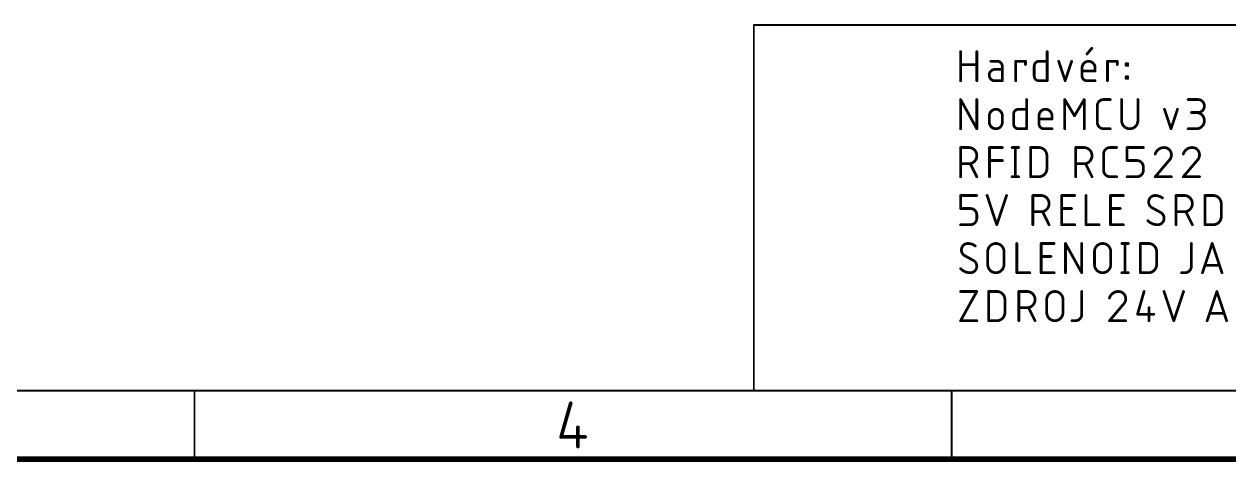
# Model space of a CAD drawing. Extents: x -10 to 250, y 0 to 179.
# Drawn here: x 110.5 to 177.6, y -0.1 to 24.2 of the extents above; entities that cross this region are included whole.
import ezdxf

# ---------------------------------------------------------------- set-up
doc = ezdxf.new("R2010")
doc.units = 0
doc.layers.add('94', color=14, linetype='CONTINUOUS')

msp = doc.modelspace()

# ---------------------------------------------------------------- linework, layer by layer
at = {"layer": '94'}
for points, const_width in [([(151.13, 3.81), (151.13, 24.13)], 0.1016), ([(151.13, 24.13), (205.105, 24.13)], 0.1016), ([(169.6668, 22.5213), (169.9377, 22.8374)], 0.1524), ([(162.6362, 21.0312), (162.6362, 22.6568)], 0.1524), ([(163.5393, 22.6568), (163.5393, 21.0312)], 0.1524), ([(164.6818, 22.1149), (164.3205, 22.1149)], 0.1524), ([(165.7049, 21.0312), (165.7049, 22.1149)], 0.1524), ([(165.7049, 22.1149), (166.2468, 22.1149)], 0.1524), ([(166.2468, 22.1149), (166.2468, 21.9343)], 0.1524), ([(167.0021, 22.1149), (167.4537, 22.1149)], 0.1524), ([(167.4537, 22.6568), (167.4537, 21.0312)], 0.1524), ([(168.0932, 22.1149), (168.4545, 21.0312)], 0.1524), ([(168.4545, 21.0312), (168.8157, 22.1149)], 0.1524), ([(170.8111, 21.0312), (170.8111, 22.1149)], 0.1524), ([(170.8111, 22.1149), (171.353, 22.1149)], 0.1524), ([(171.353, 22.1149), (171.353, 21.9343)], 0.1524), ([(162.6362, 21.9343), (163.5393, 21.9343)], 0.1524), ([(164.9527, 21.6634), (164.5463, 21.6634)], 0.1524), ([(164.9527, 21.0312), (164.9527, 21.844)], 0.1524), ([(166.7312, 21.3021), (166.7312, 21.844)], 0.1524), ([(169.3958, 21.3021), (169.3958, 21.7537)], 0.1524), ([(170.1183, 21.5731), (169.3958, 21.5731)], 0.1524), ([(170.1183, 21.7537), (170.1183, 21.5731)], 0.1524), ([(171.8482, 21.8892), (171.8482, 21.9795)], 0.1524), ([(171.8482, 21.9795), (171.9385, 21.9795)], 0.1524), ([(171.9385, 21.8892), (171.8482, 21.8892)], 0.1524), ([(171.9385, 21.9795), (171.9385, 21.8892)], 0.1524), ([(164.5463, 21.0312), (164.9527, 21.0312)], 0.1524), ([(167.4537, 21.0312), (167.0021, 21.0312)], 0.1524), ([(170.1183, 21.0312), (169.6668, 21.0312)], 0.1524), ([(171.8482, 21.1667), (171.8482, 21.257)], 0.1524), ([(171.8482, 21.257), (171.9385, 21.257)], 0.1524), ([(171.9385, 21.1667), (171.8482, 21.1667)], 0.1524), ([(171.9385, 21.257), (171.9385, 21.1667)], 0.1524), ([(162.6362, 18.3642), (162.6362, 19.9898)], 0.1524), ([(162.6362, 19.9898), (163.5393, 18.3642)], 0.1524), ([(163.5393, 18.3642), (163.5393, 19.9898)], 0.1524), ([(165.8558, 19.4479), (166.3074, 19.4479)], 0.1524), ([(166.3074, 19.9898), (166.3074, 18.3642)], 0.1524), ([(168.4337, 18.3642), (168.4337, 19.9898)], 0.1524), ([(168.4337, 19.9898), (168.9755, 19.0867)], 0.1524), ([(168.9755, 19.0867), (169.5174, 19.9898)], 0.1524), ([(169.5174, 19.9898), (169.5174, 18.3642)], 0.1524), ([(170.2395, 18.7254), (170.2395, 19.6286)], 0.1524), ([(170.6007, 19.9898), (170.9619, 19.9898)], 0.1524), ([(171.5981, 19.9898), (171.5981, 18.8158)], 0.1524), ([(172.5012, 18.8158), (172.5012, 19.9898)], 0.1524), ([(173.981, 19.4479), (174.3422, 18.3642)], 0.1524), ([(174.3422, 18.3642), (174.7035, 19.4479)], 0.1524), ([(175.2975, 19.9898), (175.8394, 19.9898)], 0.1524), ([(164.2375, 18.7254), (164.2375, 19.0867)], 0.1524), ([(164.96, 19.0867), (164.96, 18.7254)], 0.1524), ([(165.5849, 18.6351), (165.5849, 19.177)], 0.1524), ([(166.999, 18.6351), (166.999, 19.0867)], 0.1524), ([(167.7215, 18.9061), (166.999, 18.9061)], 0.1524), ([(167.7215, 19.0867), (167.7215, 18.9061)], 0.1524), ([(175.8394, 19.2673), (175.4781, 19.2673)], 0.1524), ([(166.3074, 18.3642), (165.8558, 18.3642)], 0.1524), ([(167.7215, 18.3642), (167.27, 18.3642)], 0.1524), ([(170.9619, 18.3642), (170.6007, 18.3642)], 0.1524), ([(175.2975, 18.3642), (175.749, 18.3642)], 0.1524), ([(162.6362, 15.6972), (162.6362, 17.3228)], 0.1524), ([(162.6362, 17.3228), (163.0878, 17.3228)], 0.1524), ([(164.2452, 15.6972), (164.2452, 17.3228)], 0.1524), ([(164.2452, 17.3228), (164.9677, 17.3228)], 0.1524), ([(165.5032, 17.3228), (165.8644, 17.3228)], 0.1524), ([(165.6838, 17.3228), (165.6838, 15.6972)], 0.1524), ([(166.5348, 15.6972), (166.5348, 17.3228)], 0.1524), ([(166.5348, 17.3228), (166.9864, 17.3228)], 0.1524), ([(167.438, 16.8712), (167.438, 16.1488)], 0.1524), ([(169.045, 15.6972), (169.045, 17.3228)], 0.1524), ([(169.045, 17.3228), (169.4966, 17.3228)], 0.1524), ([(170.595, 16.0584), (170.595, 16.9616)], 0.1524), ([(170.9563, 17.3228), (171.3175, 17.3228)], 0.1524), ([(171.9016, 16.6003), (171.9016, 17.3228)], 0.1524), ([(171.9016, 17.3228), (172.8047, 17.3228)], 0.1524), ([(163.0878, 16.4197), (162.6362, 16.4197)], 0.1524), ([(163.5393, 15.6972), (163.1781, 16.4197)], 0.1524), ([(164.2452, 16.6003), (164.9677, 16.6003)], 0.1524), ([(169.4966, 16.4197), (169.045, 16.4197)], 0.1524), ([(169.9481, 15.6972), (169.5869, 16.4197)], 0.1524), ([(172.4434, 16.6003), (171.9016, 16.6003)], 0.1524), ([(172.8047, 16.0584), (172.8047, 16.2391)], 0.1524), ([(174.2323, 16.6003), (173.4647, 15.6972)], 0.1524), ([(175.7955, 16.6003), (175.0278, 15.6972)], 0.1524), ([(165.5032, 15.6972), (165.8644, 15.6972)], 0.1524), ([(166.9864, 15.6972), (166.5348, 15.6972)], 0.1524), ([(171.3175, 15.6972), (170.9563, 15.6972)], 0.1524), ([(171.9016, 15.6972), (172.4434, 15.6972)], 0.1524), ([(173.4647, 15.6972), (174.3678, 15.6972)], 0.1524), ([(175.0278, 15.6972), (175.9309, 15.6972)], 0.1524), ([(162.6362, 13.9333), (162.6362, 14.6558)], 0.1524), ([(162.6362, 14.6558), (163.5393, 14.6558)], 0.1524), ([(164.109, 14.6558), (164.6509, 13.0302)], 0.1524), ([(164.6509, 13.0302), (165.1927, 14.6558)], 0.1524), ([(166.6574, 13.0302), (166.6574, 14.6558)], 0.1524), ([(166.6574, 14.6558), (167.1089, 14.6558)], 0.1524), ([(168.2664, 13.0302), (168.2664, 14.6558)], 0.1524), ([(168.2664, 14.6558), (168.9889, 14.6558)], 0.1524), ([(169.6211, 14.6558), (169.6211, 13.0302)], 0.1524), ([(170.9758, 13.0302), (170.9758, 14.6558)], 0.1524), ([(170.9758, 14.6558), (171.6983, 14.6558)], 0.1524), ([(174.6293, 13.0302), (174.6293, 14.6558)], 0.1524), ([(174.6293, 14.6558), (175.0808, 14.6558)], 0.1524), ([(176.2354, 13.0302), (176.2354, 14.6558)], 0.1524), ([(176.2354, 14.6558), (176.6869, 14.6558)], 0.1524), ([(177.1385, 14.2042), (177.1385, 13.4818)], 0.1524), ([(163.1781, 13.9333), (162.6362, 13.9333)], 0.1524), ([(163.5393, 13.3914), (163.5393, 13.5721)], 0.1524), ([(167.1089, 13.7527), (166.6574, 13.7527)], 0.1524), ([(167.5605, 13.0302), (167.1992, 13.7527)], 0.1524), ([(168.2664, 13.9333), (168.8083, 13.9333)], 0.1524), ([(170.9758, 13.9333), (171.5177, 13.9333)], 0.1524), ([(173.7795, 13.7075), (173.2828, 13.9785)], 0.1524), ([(175.0808, 13.7527), (174.6293, 13.7527)], 0.1524), ([(175.5324, 13.0302), (175.1712, 13.7527)], 0.1524), ([(162.6362, 13.0302), (163.1781, 13.0302)], 0.1524), ([(168.9889, 13.0302), (168.2664, 13.0302)], 0.1524), ([(169.6211, 13.0302), (170.3436, 13.0302)], 0.1524), ([(171.6983, 13.0302), (170.9758, 13.0302)], 0.1524), ([(176.6869, 13.0302), (176.2354, 13.0302)], 0.1524), ([(164.1472, 10.8148), (164.1472, 11.5372)], 0.1524), ([(165.0503, 11.5372), (165.0503, 10.8148)], 0.1524), ([(165.7654, 11.9888), (165.7654, 10.3632)], 0.1524), ([(167.1201, 10.3632), (167.1201, 11.9888)], 0.1524), ([(167.1201, 11.9888), (167.8426, 11.9888)], 0.1524), ([(168.4719, 10.3632), (168.4719, 11.9888)], 0.1524), ([(168.4719, 11.9888), (169.375, 10.3632)], 0.1524), ([(169.375, 10.3632), (169.375, 11.9888)], 0.1524), ([(170.0871, 10.8148), (170.0871, 11.5372)], 0.1524), ([(170.9902, 11.5372), (170.9902, 10.8148)], 0.1524), ([(171.6085, 11.9888), (171.9698, 11.9888)], 0.1524), ([(171.7891, 11.9888), (171.7891, 10.3632)], 0.1524), ([(172.6402, 10.3632), (172.6402, 11.9888)], 0.1524), ([(172.6402, 11.9888), (173.0917, 11.9888)], 0.1524), ([(173.5433, 11.5372), (173.5433, 10.8148)], 0.1524), ([(175.4766, 11.9888), (175.4766, 10.7244)], 0.1524), ([(176.093, 10.3632), (176.6348, 11.9888)], 0.1524), ([(176.6348, 11.9888), (177.1767, 10.3632)], 0.1524), ([(163.3587, 11.0405), (162.862, 11.3115)], 0.1524), ([(167.1201, 11.2663), (167.662, 11.2663)], 0.1524), ([(177.0412, 10.7696), (176.2284, 10.7696)], 0.1524), ([(165.7654, 10.3632), (166.4879, 10.3632)], 0.1524), ([(167.8426, 10.3632), (167.1201, 10.3632)], 0.1524), ([(171.6085, 10.3632), (171.9698, 10.3632)], 0.1524), ([(173.0917, 10.3632), (172.6402, 10.3632)], 0.1524), ([(175.1153, 10.3632), (174.9347, 10.3632)], 0.1524), ([(162.6362, 9.3218), (163.5393, 9.3218)], 0.1524), ([(163.5393, 9.3218), (162.6362, 7.6962)], 0.1524), ([(164.1993, 7.6962), (164.1993, 9.3218)], 0.1524), ([(164.1993, 9.3218), (164.6509, 9.3218)], 0.1524), ([(165.8758, 7.6962), (165.8758, 9.3218)], 0.1524), ([(165.8758, 9.3218), (166.3274, 9.3218)], 0.1524), ([(169.3804, 9.3218), (169.3804, 8.0574)], 0.1524), ([(172.8451, 9.3218), (172.4839, 8.0574)], 0.1524), ([(173.9567, 9.3218), (174.4985, 7.6962)], 0.1524), ([(174.4985, 7.6962), (175.0404, 9.3218)], 0.1524), ([(176.3535, 7.6962), (176.8953, 9.3218)], 0.1524), ([(176.8953, 9.3218), (177.4372, 7.6962)], 0.1524), ([(165.1024, 8.8702), (165.1024, 8.1478)], 0.1524), ([(167.4298, 8.1478), (167.4298, 8.8702)], 0.1524), ([(168.3329, 8.8702), (168.3329, 8.1478)], 0.1524), ([(166.3274, 8.4187), (165.8758, 8.4187)], 0.1524), ([(166.7789, 7.6962), (166.4177, 8.4187)], 0.1524), ([(171.6884, 8.5993), (170.9207, 7.6962)], 0.1524), ([(172.4839, 8.0574), (173.387, 8.0574)], 0.1524), ([(173.116, 8.4187), (173.116, 7.6962)], 0.1524), ([(177.3017, 8.1026), (176.4889, 8.1026)], 0.1524), ([(162.6362, 7.6962), (163.5393, 7.6962)], 0.1524), ([(164.6509, 7.6962), (164.1993, 7.6962)], 0.1524), ([(169.0191, 7.6962), (168.8385, 7.6962)], 0.1524), ([(170.9207, 7.6962), (171.8239, 7.6962)], 0.1524), ([(-6.35, 3.81), (246.38, 3.81)], 0.1), ([(120.015, 0), (120.015, 3.81)], 0.1), ([(162.1367, 0), (162.1367, 3.81)], 0.1), ([(140.9421, 3.1084), (140.4073, 1.2364)], 0.2032), ([(141.3433, 1.7713), (141.3433, 0.7016)], 0.2032), ([(140.4073, 1.2364), (141.7444, 1.2364)], 0.2032), ([(-10.16, 0), (250.19, 0)], 0.3)]:
    msp.add_lwpolyline(points, dxfattribs=dict(at, const_width=const_width))
for points, const_width in [([(151.1554, 24.13, 1), (151.1046, 24.13)], 0.0508), ([(151.13, 24.1554, 1), (151.13, 24.1046)], 0.0508), ([(169.9666, 22.8126, 1), (169.9088, 22.8622)], 0.0762), ([(162.6743, 22.6568, 1), (162.5981, 22.6568)], 0.0762), ([(163.5774, 22.6568, 1), (163.5012, 22.6568)], 0.0762), ([(164.3205, 22.153, 1), (164.3205, 22.0768)], 0.0762), ([(164.9527, 21.844, 0.4142), (164.6818, 22.1149)], 0.1524), ([(164.6818, 22.153, 1), (164.6818, 22.0768)], 0.0762), ([(164.6818, 22.0768, 1), (164.6818, 22.153)], 0.0762), ([(165.743, 22.1149, 1), (165.6668, 22.1149)], 0.0762), ([(165.7049, 22.153, 1), (165.7049, 22.0768)], 0.0762), ([(166.2849, 22.1149, 1), (166.2087, 22.1149)], 0.0762), ([(166.2468, 22.0768, 1), (166.2468, 22.153)], 0.0762), ([(167.0021, 22.1149, 0.4142), (166.7312, 21.844)], 0.1524), ([(167.0021, 22.153, 1), (167.0021, 22.0768)], 0.0762), ([(167.0021, 22.0768, 1), (167.0021, 22.153)], 0.0762), ([(167.4918, 22.6568, 1), (167.4156, 22.6568)], 0.0762), ([(167.4537, 22.0768, 1), (167.4537, 22.153)], 0.0762), ([(168.1294, 22.127, 1), (168.0571, 22.1029)], 0.0762), ([(168.8519, 22.1029, 1), (168.7796, 22.127)], 0.0762), ([(170.1183, 21.7537, 1), (169.3958, 21.7537)], 0.1524), ([(169.6378, 22.5461, 1), (169.6957, 22.4965)], 0.0762), ([(170.8492, 22.1149, 1), (170.773, 22.1149)], 0.0762), ([(170.8111, 22.153, 1), (170.8111, 22.0768)], 0.0762), ([(171.3911, 22.1149, 1), (171.3149, 22.1149)], 0.0762), ([(171.353, 22.0768, 1), (171.353, 22.153)], 0.0762), ([(162.6362, 21.9724, 1), (162.6362, 21.8962)], 0.0762), ([(163.5393, 21.8962, 1), (163.5393, 21.9724)], 0.0762), ([(164.5463, 21.6634, 1), (164.5463, 21.0312)], 0.1524), ([(164.5463, 21.7015, 1), (164.5463, 21.6253)], 0.0762), ([(164.5463, 21.6253, 1), (164.5463, 21.7015)], 0.0762), ([(164.9908, 21.844, 1), (164.9146, 21.844)], 0.0762), ([(164.9146, 21.844, 1), (164.9908, 21.844)], 0.0762), ([(164.9527, 21.6253, 1), (164.9527, 21.7015)], 0.0762), ([(166.2087, 21.9343, 1), (166.2849, 21.9343)], 0.0762), ([(166.7693, 21.844, 1), (166.6931, 21.844)], 0.0762), ([(166.6931, 21.844, 1), (166.7693, 21.844)], 0.0762), ([(169.4339, 21.7537, 1), (169.3577, 21.7537)], 0.0762), ([(169.3577, 21.7537, 1), (169.4339, 21.7537)], 0.0762), ([(169.3958, 21.6112, 1), (169.3958, 21.535)], 0.0762), ([(170.1564, 21.7537, 1), (170.0802, 21.7537)], 0.0762), ([(170.0802, 21.7537, 1), (170.1564, 21.7537)], 0.0762), ([(170.0802, 21.5731, 1), (170.1564, 21.5731)], 0.0762), ([(170.1183, 21.535, 1), (170.1183, 21.6112)], 0.0762), ([(171.3149, 21.9343, 1), (171.3911, 21.9343)], 0.0762), ([(171.8863, 21.9795, 1), (171.8101, 21.9795)], 0.0762), ([(171.8482, 22.0176, 1), (171.8482, 21.9414)], 0.0762), ([(171.8482, 21.9273, 1), (171.8482, 21.8511)], 0.0762), ([(171.8101, 21.8892, 1), (171.8863, 21.8892)], 0.0762), ([(171.9766, 21.9795, 1), (171.9004, 21.9795)], 0.0762), ([(171.9004, 21.8892, 1), (171.9766, 21.8892)], 0.0762), ([(171.9385, 21.9414, 1), (171.9385, 22.0176)], 0.0762), ([(171.9385, 21.8511, 1), (171.9385, 21.9273)], 0.0762), ([(162.5981, 21.0312, 1), (162.6743, 21.0312)], 0.0762), ([(163.5012, 21.0312, 1), (163.5774, 21.0312)], 0.0762), ([(164.5463, 21.0693, 1), (164.5463, 20.9931)], 0.0762), ([(164.5463, 20.9931, 1), (164.5463, 21.0693)], 0.0762), ([(164.9146, 21.0312, 1), (164.9908, 21.0312)], 0.0762), ([(164.9527, 20.9931, 1), (164.9527, 21.0693)], 0.0762), ([(165.6668, 21.0312, 1), (165.743, 21.0312)], 0.0762), ([(166.7312, 21.3021, 0.4142), (167.0021, 21.0312)], 0.1524), ([(166.7693, 21.3021, 1), (166.6931, 21.3021)], 0.0762), ([(166.6931, 21.3021, 1), (166.7693, 21.3021)], 0.0762), ([(167.0021, 21.0693, 1), (167.0021, 20.9931)], 0.0762), ([(167.0021, 20.9931, 1), (167.0021, 21.0693)], 0.0762), ([(167.4156, 21.0312, 1), (167.4918, 21.0312)], 0.0762), ([(167.4537, 20.9931, 1), (167.4537, 21.0693)], 0.0762), ([(168.4183, 21.0432, 1), (168.4906, 21.0192)], 0.0762), ([(168.4183, 21.0192, 1), (168.4906, 21.0432)], 0.0762), ([(169.3958, 21.3021, 0.4142), (169.6668, 21.0312)], 0.1524), ([(169.4339, 21.3021, 1), (169.3577, 21.3021)], 0.0762), ([(169.3577, 21.3021, 1), (169.4339, 21.3021)], 0.0762), ([(169.6668, 21.0693, 1), (169.6668, 20.9931)], 0.0762), ([(169.6668, 20.9931, 1), (169.6668, 21.0693)], 0.0762), ([(170.1183, 20.9931, 1), (170.1183, 21.0693)], 0.0762), ([(170.773, 21.0312, 1), (170.8492, 21.0312)], 0.0762), ([(171.8863, 21.257, 1), (171.8101, 21.257)], 0.0762), ([(171.8482, 21.2951, 1), (171.8482, 21.2189)], 0.0762), ([(171.8482, 21.2048, 1), (171.8482, 21.1286)], 0.0762), ([(171.8101, 21.1667, 1), (171.8863, 21.1667)], 0.0762), ([(171.9766, 21.257, 1), (171.9004, 21.257)], 0.0762), ([(171.9004, 21.1667, 1), (171.9766, 21.1667)], 0.0762), ([(171.9385, 21.2189, 1), (171.9385, 21.2951)], 0.0762), ([(171.9385, 21.1286, 1), (171.9385, 21.2048)], 0.0762), ([(162.6743, 19.9898, 1), (162.5981, 19.9898)], 0.0762), ([(162.6695, 20.0083, 1), (162.6029, 19.9713)], 0.0762), ([(163.5774, 19.9898, 1), (163.5012, 19.9898)], 0.0762), ([(164.96, 19.0867, 1), (164.2375, 19.0867)], 0.1524), ([(165.8558, 19.4479, 0.4142), (165.5849, 19.177)], 0.1524), ([(165.8558, 19.486, 1), (165.8558, 19.4098)], 0.0762), ([(165.8558, 19.4098, 1), (165.8558, 19.486)], 0.0762), ([(166.3455, 19.9898, 1), (166.2693, 19.9898)], 0.0762), ([(166.3074, 19.4098, 1), (166.3074, 19.486)], 0.0762), ([(167.7215, 19.0867, 1), (166.999, 19.0867)], 0.1524), ([(168.4718, 19.9898, 1), (168.3956, 19.9898)], 0.0762), ([(168.4663, 20.0094, 1), (168.401, 19.9702)], 0.0762), ([(169.5555, 19.9898, 1), (169.4793, 19.9898)], 0.0762), ([(169.5501, 19.9702, 1), (169.4847, 20.0094)], 0.0762), ([(170.6007, 19.9898, 0.4142), (170.2395, 19.6286)], 0.1524), ([(170.2775, 19.6286, 1), (170.2014, 19.6286)], 0.0762), ([(170.2014, 19.6286, 1), (170.2775, 19.6286)], 0.0762), ([(170.6007, 20.0279, 1), (170.6007, 19.9517)], 0.0762), ([(170.6007, 19.9517, 1), (170.6007, 20.0279)], 0.0762), ([(170.9619, 19.9517, 1), (170.9619, 20.0279)], 0.0762), ([(171.6362, 19.9898, 1), (171.56, 19.9898)], 0.0762), ([(172.5393, 19.9898, 1), (172.4631, 19.9898)], 0.0762), ([(174.0171, 19.46, 1), (173.9448, 19.4359)], 0.0762), ([(174.7396, 19.4359, 1), (174.6673, 19.46)], 0.0762), ([(175.2975, 20.0279, 1), (175.2975, 19.9517)], 0.0762), ([(175.8394, 19.2673, 1), (175.8394, 19.9898)], 0.1524), ([(175.8394, 20.0279, 1), (175.8394, 19.9517)], 0.0762), ([(175.8394, 19.9517, 1), (175.8394, 20.0279)], 0.0762), ([(164.2756, 19.0867, 1), (164.1994, 19.0867)], 0.0762), ([(164.1994, 19.0867, 1), (164.2756, 19.0867)], 0.0762), ([(164.2375, 18.7254, 1), (164.96, 18.7254)], 0.1524), ([(164.2756, 18.7254, 1), (164.1994, 18.7254)], 0.0762), ([(164.9981, 19.0867, 1), (164.9219, 19.0867)], 0.0762), ([(164.9219, 19.0867, 1), (164.9981, 19.0867)], 0.0762), ([(164.9981, 18.7254, 1), (164.9219, 18.7254)], 0.0762), ([(165.623, 19.177, 1), (165.5468, 19.177)], 0.0762), ([(165.5468, 19.177, 1), (165.623, 19.177)], 0.0762), ([(167.0371, 19.0867, 1), (166.9609, 19.0867)], 0.0762), ([(166.9609, 19.0867, 1), (167.0371, 19.0867)], 0.0762), ([(166.999, 18.9442, 1), (166.999, 18.868)], 0.0762), ([(167.7596, 19.0867, 1), (167.6834, 19.0867)], 0.0762), ([(167.6834, 19.0867, 1), (167.7596, 19.0867)], 0.0762), ([(167.6834, 18.9061, 1), (167.7596, 18.9061)], 0.0762), ([(167.7215, 18.868, 1), (167.7215, 18.9442)], 0.0762), ([(168.9428, 19.1063, 1), (169.0082, 19.0671)], 0.0762), ([(168.9428, 19.0671, 1), (169.0082, 19.1063)], 0.0762), ([(170.2395, 18.7254, 0.4142), (170.6007, 18.3642)], 0.1524), ([(170.2775, 18.7254, 1), (170.2014, 18.7254)], 0.0762), ([(171.5981, 18.8158, 1), (172.5012, 18.8158)], 0.1524), ([(171.6362, 18.8158, 1), (171.56, 18.8158)], 0.0762), ([(171.56, 18.8158, 1), (171.6362, 18.8158)], 0.0762), ([(172.5393, 18.8158, 1), (172.4631, 18.8158)], 0.0762), ([(172.4631, 18.8158, 1), (172.5393, 18.8158)], 0.0762), ([(175.4781, 19.3054, 1), (175.4781, 19.2292)], 0.0762), ([(175.749, 18.3642, 1), (175.749, 19.2673)], 0.1524), ([(175.749, 19.3054, 1), (175.749, 19.2292)], 0.0762), ([(175.8394, 19.3054, 1), (175.8394, 19.2292)], 0.0762), ([(175.8394, 19.2292, 1), (175.8394, 19.3054)], 0.0762), ([(162.5981, 18.3642, 1), (162.6743, 18.3642)], 0.0762), ([(163.5012, 18.3642, 1), (163.5774, 18.3642)], 0.0762), ([(163.506, 18.3457, 1), (163.5726, 18.3827)], 0.0762), ([(164.1994, 18.7254, 1), (164.2756, 18.7254)], 0.0762), ([(164.9219, 18.7254, 1), (164.9981, 18.7254)], 0.0762), ([(165.5849, 18.6351, 0.4142), (165.8558, 18.3642)], 0.1524), ([(165.623, 18.6351, 1), (165.5468, 18.6351)], 0.0762), ([(165.5468, 18.6351, 1), (165.623, 18.6351)], 0.0762), ([(165.8558, 18.4023, 1), (165.8558, 18.3261)], 0.0762), ([(165.8558, 18.3261, 1), (165.8558, 18.4023)], 0.0762), ([(166.2693, 18.3642, 1), (166.3455, 18.3642)], 0.0762), ([(166.3074, 18.3261, 1), (166.3074, 18.4023)], 0.0762), ([(166.999, 18.6351, 0.4142), (167.27, 18.3642)], 0.1524), ([(167.0371, 18.6351, 1), (166.9609, 18.6351)], 0.0762), ([(166.9609, 18.6351, 1), (167.0371, 18.6351)], 0.0762), ([(167.27, 18.4023, 1), (167.27, 18.3261)], 0.0762), ([(167.27, 18.3261, 1), (167.27, 18.4023)], 0.0762), ([(167.7215, 18.3261, 1), (167.7215, 18.4023)], 0.0762), ([(168.3956, 18.3642, 1), (168.4718, 18.3642)], 0.0762), ([(169.4793, 18.3642, 1), (169.5555, 18.3642)], 0.0762), ([(170.2014, 18.7254, 1), (170.2775, 18.7254)], 0.0762), ([(170.6007, 18.4023, 1), (170.6007, 18.3261)], 0.0762), ([(170.6007, 18.3261, 1), (170.6007, 18.4023)], 0.0762), ([(170.9619, 18.3261, 1), (170.9619, 18.4023)], 0.0762), ([(174.3061, 18.3762, 1), (174.3784, 18.3522)], 0.0762), ([(174.3061, 18.3522, 1), (174.3784, 18.3762)], 0.0762), ([(175.2975, 18.4023, 1), (175.2975, 18.3261)], 0.0762), ([(175.749, 18.4023, 1), (175.749, 18.3261)], 0.0762), ([(175.749, 18.3261, 1), (175.749, 18.4023)], 0.0762), ([(162.6743, 17.3228, 1), (162.5981, 17.3228)], 0.0762), ([(162.6362, 17.3609, 1), (162.6362, 17.2847)], 0.0762), ([(163.0878, 16.4197, 1), (163.0878, 17.3228)], 0.1524), ([(163.0878, 17.3609, 1), (163.0878, 17.2847)], 0.0762), ([(163.0878, 17.2847, 1), (163.0878, 17.3609)], 0.0762), ([(164.2452, 17.3609, 1), (164.2452, 17.2847)], 0.0762), ([(164.2833, 17.3228, 1), (164.2072, 17.3228)], 0.0762), ([(164.9677, 17.2847, 1), (164.9677, 17.3609)], 0.0762), ([(165.5032, 17.3609, 1), (165.5032, 17.2847)], 0.0762), ([(165.7219, 17.3228, 1), (165.6457, 17.3228)], 0.0762), ([(165.8644, 17.2847, 1), (165.8644, 17.3609)], 0.0762), ([(166.5729, 17.3228, 1), (166.4967, 17.3228)], 0.0762), ([(166.5348, 17.3609, 1), (166.5348, 17.2847)], 0.0762), ([(167.438, 16.8712, 0.4142), (166.9864, 17.3228)], 0.1524), ([(166.9864, 17.3609, 1), (166.9864, 17.2847)], 0.0762), ([(166.9864, 17.2847, 1), (166.9864, 17.3609)], 0.0762), ([(167.4761, 16.8712, 1), (167.3999, 16.8712)], 0.0762), ([(167.3999, 16.8712, 1), (167.4761, 16.8712)], 0.0762), ([(169.0831, 17.3228, 1), (169.0069, 17.3228)], 0.0762), ([(169.045, 17.3609, 1), (169.045, 17.2847)], 0.0762), ([(169.4966, 16.4197, 1), (169.4966, 17.3228)], 0.1524), ([(169.4966, 17.3609, 1), (169.4966, 17.2847)], 0.0762), ([(169.4966, 17.2847, 1), (169.4966, 17.3609)], 0.0762), ([(170.9563, 17.3228, 0.4142), (170.595, 16.9616)], 0.1524), ([(170.6331, 16.9616, 1), (170.5569, 16.9616)], 0.0762), ([(170.5569, 16.9616, 1), (170.6331, 16.9616)], 0.0762), ([(170.9563, 17.3609, 1), (170.9563, 17.2847)], 0.0762), ([(170.9563, 17.2847, 1), (170.9563, 17.3609)], 0.0762), ([(171.3175, 17.2847, 1), (171.3175, 17.3609)], 0.0762), ([(171.9397, 17.3228, 1), (171.8635, 17.3228)], 0.0762), ([(171.9016, 17.3609, 1), (171.9016, 17.2847)], 0.0762), ([(172.8047, 17.2847, 1), (172.8047, 17.3609)], 0.0762), ([(173.4284, 16.9733, 1), (173.5009, 16.9498)], 0.0762), ([(173.9614, 17.3228, 0.3252), (173.4647, 16.9616)], 0.1524), ([(174.3678, 16.9164, 0.4142), (173.9614, 17.3228)], 0.1524), ([(173.9614, 17.3609, 1), (173.9614, 17.2847)], 0.0762), ([(173.9614, 17.2847, 1), (173.9614, 17.3609)], 0.0762), ([(174.2323, 16.6003, 0.2053), (174.3678, 16.9164)], 0.1524), ([(174.4059, 16.9164, 1), (174.3297, 16.9164)], 0.0762), ([(174.3297, 16.9164, 1), (174.4059, 16.9164)], 0.0762), ([(175.5245, 17.3228, 0.3252), (175.0278, 16.9616)], 0.1524), ([(174.9916, 16.9733, 1), (175.0641, 16.9498)], 0.0762), ([(175.9309, 16.9164, 0.4142), (175.5245, 17.3228)], 0.1524), ([(175.5245, 17.3609, 1), (175.5245, 17.2847)], 0.0762), ([(175.5245, 17.2847, 1), (175.5245, 17.3609)], 0.0762), ([(175.7955, 16.6003, 0.2053), (175.9309, 16.9164)], 0.1524), ([(175.969, 16.9164, 1), (175.8928, 16.9164)], 0.0762), ([(175.8928, 16.9164, 1), (175.969, 16.9164)], 0.0762), ([(162.6362, 16.4578, 1), (162.6362, 16.3816)], 0.0762), ([(163.0878, 16.4578, 1), (163.0878, 16.3816)], 0.0762), ([(163.0878, 16.3816, 1), (163.0878, 16.4578)], 0.0762), ([(163.2121, 16.4367, 1), (163.144, 16.4026)], 0.0762), ([(164.2452, 16.6384, 1), (164.2452, 16.5622)], 0.0762), ([(164.9677, 16.5622, 1), (164.9677, 16.6384)], 0.0762), ([(166.9864, 15.6972, 0.4142), (167.438, 16.1488)], 0.1524), ([(167.4761, 16.1488, 1), (167.3999, 16.1488)], 0.0762), ([(167.3999, 16.1488, 1), (167.4761, 16.1488)], 0.0762), ([(169.045, 16.4578, 1), (169.045, 16.3816)], 0.0762), ([(169.4966, 16.4578, 1), (169.4966, 16.3816)], 0.0762), ([(169.4966, 16.3816, 1), (169.4966, 16.4578)], 0.0762), ([(169.6209, 16.4367, 1), (169.5528, 16.4026)], 0.0762), ([(170.595, 16.0584, 0.4142), (170.9563, 15.6972)], 0.1524), ([(170.6331, 16.0584, 1), (170.5569, 16.0584)], 0.0762), ([(170.5569, 16.0584, 1), (170.6331, 16.0584)], 0.0762), ([(171.9016, 16.6384, 1), (171.9016, 16.5622)], 0.0762), ([(171.8635, 16.6003, 1), (171.9397, 16.6003)], 0.0762), ([(172.8047, 16.2391, 0.4142), (172.4434, 16.6003)], 0.1524), ([(172.4434, 16.6384, 1), (172.4434, 16.5622)], 0.0762), ([(172.4434, 15.6972, 0.4142), (172.8047, 16.0584)], 0.1524), ([(172.4434, 16.5622, 1), (172.4434, 16.6384)], 0.0762), ([(172.8428, 16.2391, 1), (172.7666, 16.2391)], 0.0762), ([(172.7666, 16.2391, 1), (172.8428, 16.2391)], 0.0762), ([(172.8428, 16.0584, 1), (172.7666, 16.0584)], 0.0762), ([(172.7666, 16.0584, 1), (172.8428, 16.0584)], 0.0762), ([(174.2061, 16.6279, 1), (174.2586, 16.5727)], 0.0762), ([(174.2614, 16.5756, 1), (174.2033, 16.625)], 0.0762), ([(175.7692, 16.6279, 1), (175.8217, 16.5727)], 0.0762), ([(175.8245, 16.5756, 1), (175.7664, 16.625)], 0.0762), ([(162.5981, 15.6972, 1), (162.6743, 15.6972)], 0.0762), ([(163.5052, 15.6802, 1), (163.5734, 15.7142)], 0.0762), ([(164.2072, 15.6972, 1), (164.2833, 15.6972)], 0.0762), ([(165.5032, 15.7353, 1), (165.5032, 15.6591)], 0.0762), ([(165.6457, 15.6972, 1), (165.7219, 15.6972)], 0.0762), ([(165.8644, 15.6591, 1), (165.8644, 15.7353)], 0.0762), ([(166.5348, 15.7353, 1), (166.5348, 15.6591)], 0.0762), ([(166.4967, 15.6972, 1), (166.5729, 15.6972)], 0.0762), ([(166.9864, 15.7353, 1), (166.9864, 15.6591)], 0.0762), ([(166.9864, 15.6591, 1), (166.9864, 15.7353)], 0.0762), ([(169.0069, 15.6972, 1), (169.0831, 15.6972)], 0.0762), ([(169.914, 15.6802, 1), (169.9822, 15.7142)], 0.0762), ([(170.9563, 15.7353, 1), (170.9563, 15.6591)], 0.0762), ([(170.9563, 15.6591, 1), (170.9563, 15.7353)], 0.0762), ([(171.3175, 15.6591, 1), (171.3175, 15.7353)], 0.0762), ([(171.9016, 15.7353, 1), (171.9016, 15.6591)], 0.0762), ([(172.4434, 15.7353, 1), (172.4434, 15.6591)], 0.0762), ([(172.4434, 15.6591, 1), (172.4434, 15.7353)], 0.0762), ([(173.4647, 15.7353, 1), (173.4647, 15.6591)], 0.0762), ([(173.4357, 15.7219, 1), (173.4937, 15.6725)], 0.0762), ([(174.3678, 15.6591, 1), (174.3678, 15.7353)], 0.0762), ([(175.0278, 15.7353, 1), (175.0278, 15.6591)], 0.0762), ([(174.9988, 15.7219, 1), (175.0568, 15.6725)], 0.0762), ([(175.9309, 15.6591, 1), (175.9309, 15.7353)], 0.0762), ([(162.6743, 14.6558, 1), (162.5981, 14.6558)], 0.0762), ([(162.6362, 14.6939, 1), (162.6362, 14.6177)], 0.0762), ([(163.5393, 14.6177, 1), (163.5393, 14.6939)], 0.0762), ([(164.1452, 14.6678, 1), (164.0729, 14.6438)], 0.0762), ([(165.2289, 14.6438, 1), (165.1566, 14.6678)], 0.0762), ([(166.6955, 14.6558, 1), (166.6193, 14.6558)], 0.0762), ([(166.6574, 14.6939, 1), (166.6574, 14.6177)], 0.0762), ([(167.1089, 13.7527, 1), (167.1089, 14.6558)], 0.1524), ([(167.1089, 14.6939, 1), (167.1089, 14.6177)], 0.0762), ([(167.1089, 14.6177, 1), (167.1089, 14.6939)], 0.0762), ([(168.3045, 14.6558, 1), (168.2283, 14.6558)], 0.0762), ([(168.2664, 14.6939, 1), (168.2664, 14.6177)], 0.0762), ([(168.9889, 14.6177, 1), (168.9889, 14.6939)], 0.0762), ([(169.6592, 14.6558, 1), (169.583, 14.6558)], 0.0762), ([(171.0139, 14.6558, 1), (170.9377, 14.6558)], 0.0762), ([(170.9758, 14.6939, 1), (170.9758, 14.6177)], 0.0762), ([(171.6983, 14.6177, 1), (171.6983, 14.6939)], 0.0762), ([(173.4634, 14.6558, 0.4142), (173.1022, 14.2946)], 0.1524), ([(173.1022, 14.2946, 0.2656), (173.2828, 13.9785)], 0.1524), ([(173.1403, 14.2946, 1), (173.0641, 14.2946)], 0.0762), ([(173.0641, 14.2946, 1), (173.1403, 14.2946)], 0.0762), ([(173.8698, 14.5203, 0.1623), (173.4634, 14.6558)], 0.1524), ([(173.4634, 14.6939, 1), (173.4634, 14.6177)], 0.0762), ([(173.4634, 14.6177, 1), (173.4634, 14.6939)], 0.0762), ([(173.847, 14.4899, 1), (173.8927, 14.5508)], 0.0762), ([(174.6674, 14.6558, 1), (174.5912, 14.6558)], 0.0762), ([(174.6293, 14.6939, 1), (174.6293, 14.6177)], 0.0762), ([(175.0808, 13.7527, 1), (175.0808, 14.6558)], 0.1524), ([(175.0808, 14.6939, 1), (175.0808, 14.6177)], 0.0762), ([(175.0808, 14.6177, 1), (175.0808, 14.6939)], 0.0762), ([(176.2735, 14.6558, 1), (176.1973, 14.6558)], 0.0762), ([(176.2354, 14.6939, 1), (176.2354, 14.6177)], 0.0762), ([(177.1385, 14.2042, 0.4142), (176.6869, 14.6558)], 0.1524), ([(176.6869, 14.6939, 1), (176.6869, 14.6177)], 0.0762), ([(176.6869, 14.6177, 1), (176.6869, 14.6939)], 0.0762), ([(177.1766, 14.2042, 1), (177.1004, 14.2042)], 0.0762), ([(177.1004, 14.2042, 1), (177.1766, 14.2042)], 0.0762), ([(162.6362, 13.9714, 1), (162.6362, 13.8952)], 0.0762), ([(162.5981, 13.9333, 1), (162.6743, 13.9333)], 0.0762), ([(163.5393, 13.5721, 0.4142), (163.1781, 13.9333)], 0.1524), ([(163.1781, 13.9714, 1), (163.1781, 13.8952)], 0.0762), ([(163.1781, 13.0302, 0.4142), (163.5393, 13.3914)], 0.1524), ([(163.1781, 13.8952, 1), (163.1781, 13.9714)], 0.0762), ([(163.5774, 13.5721, 1), (163.5012, 13.5721)], 0.0762), ([(163.5012, 13.5721, 1), (163.5774, 13.5721)], 0.0762), ([(163.5774, 13.3914, 1), (163.5012, 13.3914)], 0.0762), ([(163.5012, 13.3914, 1), (163.5774, 13.3914)], 0.0762), ([(166.6574, 13.7908, 1), (166.6574, 13.7146)], 0.0762), ([(167.1089, 13.7908, 1), (167.1089, 13.7146)], 0.0762), ([(167.1089, 13.7146, 1), (167.1089, 13.7908)], 0.0762), ([(167.2333, 13.7697, 1), (167.1652, 13.7356)], 0.0762), ([(168.2664, 13.9714, 1), (168.2664, 13.8952)], 0.0762), ([(168.8083, 13.8952, 1), (168.8083, 13.9714)], 0.0762), ([(170.9758, 13.9714, 1), (170.9758, 13.8952)], 0.0762), ([(171.5177, 13.8952, 1), (171.5177, 13.9714)], 0.0762), ([(173.301, 14.0119, 1), (173.2645, 13.945)], 0.0762), ([(173.2634, 13.9456, 1), (173.3021, 14.0113)], 0.0762), ([(173.5989, 13.0302, 0.4142), (173.9601, 13.3914)], 0.1524), ([(173.7988, 13.7404, 1), (173.7602, 13.6747)], 0.0762), ([(173.9601, 13.3914, 0.2656), (173.7795, 13.7075)], 0.1524), ([(173.7613, 13.6741, 1), (173.7977, 13.741)], 0.0762), ([(173.9982, 13.3914, 1), (173.922, 13.3914)], 0.0762), ([(173.922, 13.3914, 1), (173.9982, 13.3914)], 0.0762), ([(174.6293, 13.7908, 1), (174.6293, 13.7146)], 0.0762), ([(175.0808, 13.7908, 1), (175.0808, 13.7146)], 0.0762), ([(175.0808, 13.7146, 1), (175.0808, 13.7908)], 0.0762), ([(175.2052, 13.7697, 1), (175.1371, 13.7356)], 0.0762), ([(176.6869, 13.0302, 0.4142), (177.1385, 13.4818)], 0.1524), ([(177.1766, 13.4818, 1), (177.1004, 13.4818)], 0.0762), ([(177.1004, 13.4818, 1), (177.1766, 13.4818)], 0.0762), ([(162.6362, 13.0683, 1), (162.6362, 12.9921)], 0.0762), ([(163.1781, 13.0683, 1), (163.1781, 12.9921)], 0.0762), ([(163.1781, 12.9921, 1), (163.1781, 13.0683)], 0.0762), ([(164.6147, 13.0422, 1), (164.687, 13.0182)], 0.0762), ([(164.6147, 13.0182, 1), (164.687, 13.0422)], 0.0762), ([(166.6193, 13.0302, 1), (166.6955, 13.0302)], 0.0762), ([(167.5264, 13.0132, 1), (167.5946, 13.0472)], 0.0762), ([(168.2664, 13.0683, 1), (168.2664, 12.9921)], 0.0762), ([(168.2283, 13.0302, 1), (168.3045, 13.0302)], 0.0762), ([(168.9889, 12.9921, 1), (168.9889, 13.0683)], 0.0762), ([(169.6211, 13.0683, 1), (169.6211, 12.9921)], 0.0762), ([(169.583, 13.0302, 1), (169.6592, 13.0302)], 0.0762), ([(170.3436, 12.9921, 1), (170.3436, 13.0683)], 0.0762), ([(170.9758, 13.0683, 1), (170.9758, 12.9921)], 0.0762), ([(170.9377, 13.0302, 1), (171.0139, 13.0302)], 0.0762), ([(171.6983, 12.9921, 1), (171.6983, 13.0683)], 0.0762), ([(173.057, 13.256, 0.2), (173.5989, 13.0302)], 0.1524), ([(173.0841, 13.2828, 1), (173.03, 13.2291)], 0.0762), ([(173.5989, 13.0683, 1), (173.5989, 12.9921)], 0.0762), ([(173.5989, 12.9921, 1), (173.5989, 13.0683)], 0.0762), ([(174.5912, 13.0302, 1), (174.6674, 13.0302)], 0.0762), ([(175.4983, 13.0132, 1), (175.5665, 13.0472)], 0.0762), ([(176.2354, 13.0683, 1), (176.2354, 12.9921)], 0.0762), ([(176.1973, 13.0302, 1), (176.2735, 13.0302)], 0.0762), ([(176.6869, 13.0683, 1), (176.6869, 12.9921)], 0.0762), ([(176.6869, 12.9921, 1), (176.6869, 13.0683)], 0.0762), ([(163.0426, 11.9888, 0.4142), (162.6814, 11.6276)], 0.1524), ([(162.6814, 11.6276, 0.2656), (162.862, 11.3115)], 0.1524), ([(162.7195, 11.6276, 1), (162.6433, 11.6276)], 0.0762), ([(162.6433, 11.6276, 1), (162.7195, 11.6276)], 0.0762), ([(163.449, 11.8533, 0.1623), (163.0426, 11.9888)], 0.1524), ([(163.0426, 12.0269, 1), (163.0426, 11.9507)], 0.0762), ([(163.0426, 11.9507, 1), (163.0426, 12.0269)], 0.0762), ([(163.4261, 11.8229, 1), (163.4719, 11.8838)], 0.0762), ([(165.0503, 11.5372, 1), (164.1472, 11.5372)], 0.1524), ([(164.1853, 11.5372, 1), (164.1091, 11.5372)], 0.0762), ([(164.1091, 11.5372, 1), (164.1853, 11.5372)], 0.0762), ([(165.0884, 11.5372, 1), (165.0122, 11.5372)], 0.0762), ([(165.0122, 11.5372, 1), (165.0884, 11.5372)], 0.0762), ([(165.8035, 11.9888, 1), (165.7273, 11.9888)], 0.0762), ([(167.1582, 11.9888, 1), (167.082, 11.9888)], 0.0762), ([(167.1201, 12.0269, 1), (167.1201, 11.9507)], 0.0762), ([(167.8426, 11.9507, 1), (167.8426, 12.0269)], 0.0762), ([(168.51, 11.9888, 1), (168.4338, 11.9888)], 0.0762), ([(168.5052, 12.0073, 1), (168.4386, 11.9703)], 0.0762), ([(169.4131, 11.9888, 1), (169.3369, 11.9888)], 0.0762), ([(170.9902, 11.5372, 1), (170.0871, 11.5372)], 0.1524), ([(170.1252, 11.5372, 1), (170.049, 11.5372)], 0.0762), ([(170.049, 11.5372, 1), (170.1252, 11.5372)], 0.0762), ([(171.0283, 11.5372, 1), (170.9521, 11.5372)], 0.0762), ([(170.9521, 11.5372, 1), (171.0283, 11.5372)], 0.0762), ([(171.6085, 12.0269, 1), (171.6085, 11.9507)], 0.0762), ([(171.8272, 11.9888, 1), (171.751, 11.9888)], 0.0762), ([(171.9698, 11.9507, 1), (171.9698, 12.0269)], 0.0762), ([(172.6783, 11.9888, 1), (172.6021, 11.9888)], 0.0762), ([(172.6402, 12.0269, 1), (172.6402, 11.9507)], 0.0762), ([(173.5433, 11.5372, 0.4142), (173.0917, 11.9888)], 0.1524), ([(173.0917, 12.0269, 1), (173.0917, 11.9507)], 0.0762), ([(173.0917, 11.9507, 1), (173.0917, 12.0269)], 0.0762), ([(173.5814, 11.5372, 1), (173.5052, 11.5372)], 0.0762), ([(173.5052, 11.5372, 1), (173.5814, 11.5372)], 0.0762), ([(175.5147, 11.9888, 1), (175.4385, 11.9888)], 0.0762), ([(176.671, 12.0008, 1), (176.5987, 11.9768)], 0.0762), ([(176.671, 11.9768, 1), (176.5987, 12.0008)], 0.0762), ([(162.8802, 11.3449, 1), (162.8437, 11.278)], 0.0762), ([(162.8426, 11.2786, 1), (162.8813, 11.3443)], 0.0762), ([(163.1781, 10.3632, 0.4142), (163.5393, 10.7244)], 0.1524), ([(163.378, 11.0734, 1), (163.3393, 11.0077)], 0.0762), ([(163.5393, 10.7244, 0.2656), (163.3587, 11.0405)], 0.1524), ([(163.3404, 11.0071, 1), (163.3769, 11.074)], 0.0762), ([(163.5774, 10.7244, 1), (163.5012, 10.7244)], 0.0762), ([(163.5012, 10.7244, 1), (163.5774, 10.7244)], 0.0762), ([(164.1472, 10.8148, 1), (165.0503, 10.8148)], 0.1524), ([(164.1853, 10.8148, 1), (164.1091, 10.8148)], 0.0762), ([(164.1091, 10.8148, 1), (164.1853, 10.8148)], 0.0762), ([(165.0884, 10.8148, 1), (165.0122, 10.8148)], 0.0762), ([(165.0122, 10.8148, 1), (165.0884, 10.8148)], 0.0762), ([(167.1201, 11.3044, 1), (167.1201, 11.2282)], 0.0762), ([(167.662, 11.2282, 1), (167.662, 11.3044)], 0.0762), ([(170.0871, 10.8148, 1), (170.9902, 10.8148)], 0.1524), ([(170.1252, 10.8148, 1), (170.049, 10.8148)], 0.0762), ([(170.049, 10.8148, 1), (170.1252, 10.8148)], 0.0762), ([(171.0283, 10.8148, 1), (170.9521, 10.8148)], 0.0762), ([(170.9521, 10.8148, 1), (171.0283, 10.8148)], 0.0762), ([(173.0917, 10.3632, 0.4142), (173.5433, 10.8148)], 0.1524), ([(173.5814, 10.8148, 1), (173.5052, 10.8148)], 0.0762), ([(173.5052, 10.8148, 1), (173.5814, 10.8148)], 0.0762), ([(175.1153, 10.3632, 0.4142), (175.4766, 10.7244)], 0.1524), ([(175.5147, 10.7244, 1), (175.4385, 10.7244)], 0.0762), ([(175.4385, 10.7244, 1), (175.5147, 10.7244)], 0.0762), ([(176.2284, 10.8077, 1), (176.2284, 10.7315)], 0.0762), ([(177.0412, 10.7315, 1), (177.0412, 10.8077)], 0.0762), ([(162.6362, 10.589, 0.2), (163.1781, 10.3632)], 0.1524), ([(162.6633, 10.6158, 1), (162.6091, 10.5621)], 0.0762), ([(163.1781, 10.4013, 1), (163.1781, 10.3251)], 0.0762), ([(163.1781, 10.3251, 1), (163.1781, 10.4013)], 0.0762), ([(165.7654, 10.4013, 1), (165.7654, 10.3251)], 0.0762), ([(165.7273, 10.3632, 1), (165.8035, 10.3632)], 0.0762), ([(166.4879, 10.3251, 1), (166.4879, 10.4013)], 0.0762), ([(167.1201, 10.4013, 1), (167.1201, 10.3251)], 0.0762), ([(167.082, 10.3632, 1), (167.1582, 10.3632)], 0.0762), ([(167.8426, 10.3251, 1), (167.8426, 10.4013)], 0.0762), ([(168.4338, 10.3632, 1), (168.51, 10.3632)], 0.0762), ([(169.3369, 10.3632, 1), (169.4131, 10.3632)], 0.0762), ([(169.3417, 10.3447, 1), (169.4083, 10.3817)], 0.0762), ([(171.6085, 10.4013, 1), (171.6085, 10.3251)], 0.0762), ([(171.751, 10.3632, 1), (171.8272, 10.3632)], 0.0762), ([(171.9698, 10.3251, 1), (171.9698, 10.4013)], 0.0762), ([(172.6402, 10.4013, 1), (172.6402, 10.3251)], 0.0762), ([(172.6021, 10.3632, 1), (172.6783, 10.3632)], 0.0762), ([(173.0917, 10.4013, 1), (173.0917, 10.3251)], 0.0762), ([(173.0917, 10.3251, 1), (173.0917, 10.4013)], 0.0762), ([(174.9347, 10.4013, 1), (174.9347, 10.3251)], 0.0762), ([(175.1153, 10.4013, 1), (175.1153, 10.3251)], 0.0762), ([(175.1153, 10.3251, 1), (175.1153, 10.4013)], 0.0762), ([(176.0568, 10.3752, 1), (176.1291, 10.3512)], 0.0762), ([(177.1405, 10.3512, 1), (177.2128, 10.3752)], 0.0762), ([(162.6362, 9.3599, 1), (162.6362, 9.2837)], 0.0762), ([(163.5726, 9.3033, 1), (163.506, 9.3403)], 0.0762), ([(163.5393, 9.2837, 1), (163.5393, 9.3599)], 0.0762), ([(164.2374, 9.3218, 1), (164.1612, 9.3218)], 0.0762), ([(164.1993, 9.3599, 1), (164.1993, 9.2837)], 0.0762), ([(165.1024, 8.8702, 0.4142), (164.6509, 9.3218)], 0.1524), ([(164.6509, 9.3599, 1), (164.6509, 9.2837)], 0.0762), ([(164.6509, 9.2837, 1), (164.6509, 9.3599)], 0.0762), ([(165.9139, 9.3218, 1), (165.8377, 9.3218)], 0.0762), ([(165.8758, 9.3599, 1), (165.8758, 9.2837)], 0.0762), ([(166.3274, 8.4187, 1), (166.3274, 9.3218)], 0.1524), ([(166.3274, 9.3599, 1), (166.3274, 9.2837)], 0.0762), ([(166.3274, 9.2837, 1), (166.3274, 9.3599)], 0.0762), ([(168.3329, 8.8702, 1), (167.4298, 8.8702)], 0.1524), ([(169.4185, 9.3218, 1), (169.3423, 9.3218)], 0.0762), ([(171.4175, 9.3218, 0.3252), (170.9207, 8.9606)], 0.1524), ([(171.8239, 8.9154, 0.4142), (171.4175, 9.3218)], 0.1524), ([(171.4175, 9.3599, 1), (171.4175, 9.2837)], 0.0762), ([(171.4175, 9.2837, 1), (171.4175, 9.3599)], 0.0762), ([(172.8817, 9.3113, 1), (172.8085, 9.3323)], 0.0762), ([(173.9928, 9.3338, 1), (173.9205, 9.3098)], 0.0762), ([(175.0766, 9.3098, 1), (175.0043, 9.3338)], 0.0762), ([(176.9315, 9.3338, 1), (176.8592, 9.3098)], 0.0762), ([(176.9315, 9.3098, 1), (176.8592, 9.3338)], 0.0762), ([(165.1405, 8.8702, 1), (165.0643, 8.8702)], 0.0762), ([(165.0643, 8.8702, 1), (165.1405, 8.8702)], 0.0762), ([(167.4679, 8.8702, 1), (167.3917, 8.8702)], 0.0762), ([(167.3917, 8.8702, 1), (167.4679, 8.8702)], 0.0762), ([(168.371, 8.8702, 1), (168.2948, 8.8702)], 0.0762), ([(168.2948, 8.8702, 1), (168.371, 8.8702)], 0.0762), ([(170.8845, 8.9723, 1), (170.957, 8.9488)], 0.0762), ([(171.6884, 8.5993, 0.2053), (171.8239, 8.9154)], 0.1524), ([(171.862, 8.9154, 1), (171.7858, 8.9154)], 0.0762), ([(171.7858, 8.9154, 1), (171.862, 8.9154)], 0.0762), ([(164.6509, 7.6962, 0.4142), (165.1024, 8.1478)], 0.1524), ([(165.1405, 8.1478, 1), (165.0643, 8.1478)], 0.0762), ([(165.0643, 8.1478, 1), (165.1405, 8.1478)], 0.0762), ([(165.8758, 8.4568, 1), (165.8758, 8.3806)], 0.0762), ([(166.3274, 8.4568, 1), (166.3274, 8.3806)], 0.0762), ([(166.3274, 8.3806, 1), (166.3274, 8.4568)], 0.0762), ([(166.4518, 8.4357, 1), (166.3836, 8.4016)], 0.0762), ([(167.4298, 8.1478, 1), (168.3329, 8.1478)], 0.1524), ([(167.4679, 8.1478, 1), (167.3917, 8.1478)], 0.0762), ([(167.3917, 8.1478, 1), (167.4679, 8.1478)], 0.0762), ([(168.371, 8.1478, 1), (168.2948, 8.1478)], 0.0762), ([(168.2948, 8.1478, 1), (168.371, 8.1478)], 0.0762), ([(169.0191, 7.6962, 0.4142), (169.3804, 8.0574)], 0.1524), ([(169.4185, 8.0574, 1), (169.3423, 8.0574)], 0.0762), ([(169.3423, 8.0574, 1), (169.4185, 8.0574)], 0.0762), ([(171.6621, 8.6269, 1), (171.7147, 8.5717)], 0.0762), ([(171.7174, 8.5746, 1), (171.6594, 8.624)], 0.0762), ([(172.4472, 8.0679, 1), (172.5205, 8.047)], 0.0762), ([(172.4839, 8.0955, 1), (172.4839, 8.0193)], 0.0762), ([(173.1541, 8.4187, 1), (173.0779, 8.4187)], 0.0762), ([(173.387, 8.0193, 1), (173.387, 8.0955)], 0.0762), ([(176.4889, 8.1407, 1), (176.4889, 8.0645)], 0.0762), ([(177.3017, 8.0645, 1), (177.3017, 8.1407)], 0.0762), ([(162.6362, 7.7343, 1), (162.6362, 7.6581)], 0.0762), ([(162.6029, 7.7147, 1), (162.6695, 7.6777)], 0.0762), ([(163.5393, 7.6581, 1), (163.5393, 7.7343)], 0.0762), ([(164.1993, 7.7343, 1), (164.1993, 7.6581)], 0.0762), ([(164.1612, 7.6962, 1), (164.2374, 7.6962)], 0.0762), ([(164.6509, 7.7343, 1), (164.6509, 7.6581)], 0.0762), ([(164.6509, 7.6581, 1), (164.6509, 7.7343)], 0.0762), ([(165.8377, 7.6962, 1), (165.9139, 7.6962)], 0.0762), ([(166.7448, 7.6792, 1), (166.813, 7.7132)], 0.0762), ([(168.8385, 7.7343, 1), (168.8385, 7.6581)], 0.0762), ([(169.0191, 7.7343, 1), (169.0191, 7.6581)], 0.0762), ([(169.0191, 7.6581, 1), (169.0191, 7.7343)], 0.0762), ([(170.9207, 7.7343, 1), (170.9207, 7.6581)], 0.0762), ([(170.8917, 7.7209, 1), (170.9498, 7.6715)], 0.0762), ([(171.8239, 7.6581, 1), (171.8239, 7.7343)], 0.0762), ([(173.0779, 7.6962, 1), (173.1541, 7.6962)], 0.0762), ([(174.4624, 7.7082, 1), (174.5347, 7.6842)], 0.0762), ([(174.4624, 7.6842, 1), (174.5347, 7.7082)], 0.0762), ([(176.3173, 7.7082, 1), (176.3896, 7.6842)], 0.0762), ([(177.4011, 7.6842, 1), (177.4733, 7.7082)], 0.0762), ([(120.04, 3.81, 1), (119.99, 3.81)], 0.05), ([(151.1046, 3.81, 1), (151.1554, 3.81)], 0.0508), ([(162.1617, 3.81, 1), (162.1117, 3.81)], 0.05), ([(140.991, 3.0944, 1), (140.8933, 3.1224)], 0.1016), ([(141.3941, 1.7713, 1), (141.2925, 1.7713)], 0.1016), ([(140.3584, 1.2504, 1), (140.4561, 1.2225)], 0.1016), ([(140.4073, 1.2872, 1), (140.4073, 1.1856)], 0.1016), ([(141.2925, 0.7016, 1), (141.3941, 0.7016)], 0.1016), ([(141.7444, 1.1856, 1), (141.7444, 1.2872)], 0.1016), ([(119.99, 0, 1), (120.04, 0)], 0.05), ([(162.1117, 0, 1), (162.1617, 0)], 0.05)]:
    msp.add_lwpolyline(points, format="xyb", dxfattribs=dict(at, const_width=const_width))

doc.saveas('drawing.dxf')
